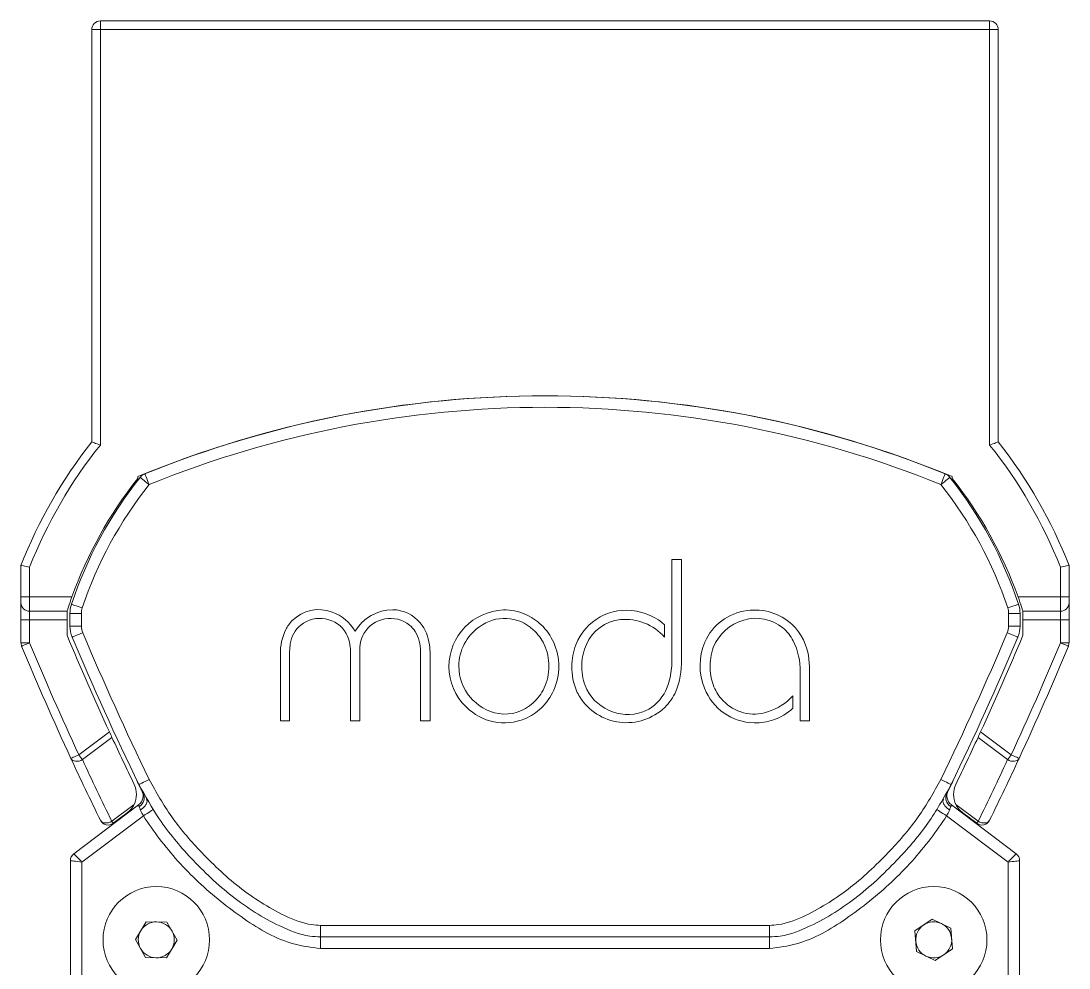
# Model space of a CAD drawing. Header units: inches. Extents: x -1.1 to 19.9, y -1 to 14.3.
# Drawn here: x 0.684 to 2.117, y 13.044 to 14.34 of the extents above; entities that cross this region are included whole.
import ezdxf

# ---------------------------------------------------------------- set-up
doc = ezdxf.new("R2010")
doc.units = ezdxf.units.IN
doc.header["$MEASUREMENT"] = 0
doc.layers.add('Graze 2.0 Int', color=7, linetype='Continuous')
doc.layers.add('Symmetric', color=7, linetype='Continuous')

msp = doc.modelspace()

# ---------------------------------------------------------------- linework, layer by layer
at = {"layer": 'Graze 2.0 Int', "color": 253, "linetype": 'Continuous', "lineweight": 15}
for p, q in [((1.57442, 13.602838), (1.57442, 13.464278)), ((1.587351, 13.602838), (1.57442, 13.602838)), ((1.587351, 13.465329), (1.587351, 13.602838)), ((0.767046, 13.529281), (0.751298, 13.529281)), ((0.751298, 13.511983), (0.751298, 13.529281)), ((0.767046, 13.529281), (0.767046, 13.511983)), ((2.034762, 13.511983), (2.034762, 13.529281)), ((2.05051, 13.529281), (2.034762, 13.529281)), ((2.05051, 13.529281), (2.05051, 13.511983)), ((0.751298, 13.511983), (0.767046, 13.511983)), ((1.564433, 13.496762), (1.564433, 13.513846)), ((2.034762, 13.511983), (2.05051, 13.511983)), ((1.03909, 13.473476), (1.03909, 13.382329)), ((1.051706, 13.382329), (1.051706, 13.477471)), ((1.134915, 13.477471), (1.134915, 13.382329)), ((1.147531, 13.382329), (1.147531, 13.477471)), ((1.230846, 13.477471), (1.230846, 13.382329)), ((1.243776, 13.382329), (1.243776, 13.473476)), ((1.749861, 13.449139), (1.749861, 13.382329)), ((1.762791, 13.382329), (1.762791, 13.448246)), ((1.739873, 13.399676), (1.739873, 13.416654)), ((1.03909, 13.382329), (1.051706, 13.382329)), ((1.134915, 13.382329), (1.147531, 13.382329)), ((1.230846, 13.382329), (1.243776, 13.382329)), ((1.749861, 13.382329), (1.762791, 13.382329)), ((0.849678, 13.28715), (0.850186, 13.28619)), ((1.951561, 13.286075), (1.95213, 13.28715)), ((0.756679, 13.200518), (0.84522, 13.267238)), ((1.956588, 13.267238), (2.045129, 13.200518)), ((0.851697, 13.252401), (0.767724, 13.189122)), ((2.034084, 13.189122), (1.950111, 13.252401)), ((0.751976, 12.889887), (0.751976, 13.191085)), ((0.767724, 13.189122), (0.767724, 12.889967)), ((2.034084, 12.889887), (2.034084, 13.189122)), ((2.049832, 13.191085), (2.049832, 12.889887)), ((0.855618, 13.107643), (0.840999, 13.08328)), ((0.884027, 13.107164), (0.855618, 13.107643)), ((0.897817, 13.082322), (0.884027, 13.107164)), ((1.093817, 13.102486), (1.093817, 13.086738)), ((1.093817, 13.102486), (1.707991, 13.102486)), ((1.707991, 13.102486), (1.707991, 13.086738)), ((1.930191, 13.111128), (1.906764, 13.095051)), ((1.955827, 13.098877), (1.930191, 13.111128)), ((1.958037, 13.070551), (1.955827, 13.098877)), ((1.707991, 13.086738), (1.093817, 13.086738)), ((1.093817, 13.086738), (1.093817, 13.07099)), ((1.707991, 13.086738), (1.707991, 13.07099)), ((1.906764, 13.095051), (1.908973, 13.066724)), ((0.840999, 13.08328), (0.854789, 13.058437)), ((0.883198, 13.057958), (0.897817, 13.082322)), ((1.707991, 13.07099), (1.093817, 13.07099)), ((1.934609, 13.054474), (1.958037, 13.070551)), ((0.854789, 13.058437), (0.883198, 13.057958)), ((1.908973, 13.066724), (1.934609, 13.054474))]:
    msp.add_line(p, q, dxfattribs=at)
at = {"layer": 'Graze 2.0 Int', "color": 253, "linetype": 'Continuous', "lineweight": 15, "flags": 128}
for points in [[(0.84721, 13.715365), (0.847447, 13.715178), (0.84815, 13.714622), (0.849291, 13.713718), (0.850827, 13.712503), (0.852698, 13.711022), (0.854833, 13.709333), (0.857149, 13.707499), (0.859559, 13.705593)], [(0.853642, 13.720187), (0.853756, 13.719907), (0.854093, 13.719076), (0.854639, 13.717727), (0.855375, 13.715913), (0.856272, 13.713701), (0.857295, 13.711178), (0.858404, 13.70844), (0.859559, 13.705593)], [(1.948166, 13.720187), (1.948052, 13.719907), (1.947716, 13.719076), (1.947169, 13.717727), (1.946433, 13.715913), (1.945537, 13.713701), (1.944514, 13.711178), (1.943404, 13.70844), (1.94225, 13.705593)], [(1.954598, 13.715365), (1.954361, 13.715178), (1.953658, 13.714622), (1.952517, 13.713718), (1.950982, 13.712503), (1.94911, 13.711022), (1.946975, 13.709333), (1.944659, 13.707499), (1.94225, 13.705593)], [(0.753321, 13.541738), (0.753608, 13.541643), (0.754458, 13.541359), (0.755838, 13.540899), (0.757696, 13.540279), (0.75996, 13.539524), (0.762543, 13.538662), (0.765345, 13.537727), (0.76826, 13.536755)], [(2.033549, 13.536755), (2.036463, 13.537727), (2.039266, 13.538662), (2.041848, 13.539524), (2.044112, 13.540279), (2.04597, 13.540899), (2.04735, 13.541359), (2.0482, 13.541643), (2.048488, 13.541738)], [(0.768893, 13.502825), (0.766061, 13.501634), (0.763338, 13.500489), (0.760828, 13.499433), (0.758628, 13.498508), (0.756823, 13.497749), (0.755482, 13.497185), (0.754656, 13.496837), (0.754377, 13.49672)], [(2.047432, 13.49672), (2.047153, 13.496837), (2.046327, 13.497185), (2.044985, 13.497749), (2.04318, 13.498508), (2.04098, 13.499433), (2.03847, 13.500489), (2.035747, 13.501634), (2.032915, 13.502825)], [(0.859703, 13.302101), (0.856939, 13.30076), (0.854281, 13.299471), (0.851831, 13.298283), (0.849684, 13.297241), (0.847922, 13.296387), (0.846612, 13.295752), (0.845806, 13.295361), (0.845534, 13.295228)], [(1.942105, 13.302101), (1.944869, 13.30076), (1.947527, 13.299471), (1.949977, 13.298283), (1.952124, 13.297241), (1.953886, 13.296387), (1.955196, 13.295752), (1.956002, 13.295361), (1.956274, 13.295228)], [(0.864947, 13.260913), (0.864692, 13.260749), (0.863938, 13.260265), (0.862714, 13.259478), (0.861066, 13.25842), (0.859058, 13.25713), (0.856768, 13.255658), (0.854282, 13.254061), (0.851697, 13.252401)], [(1.950111, 13.252401), (1.947526, 13.254061), (1.945041, 13.255658), (1.94275, 13.25713), (1.940742, 13.25842), (1.939094, 13.259478), (1.93787, 13.260265), (1.937116, 13.260749), (1.936862, 13.260913)], [(0.756679, 13.200518), (0.756892, 13.200299), (0.75752, 13.199651), (0.758541, 13.198597), (0.759914, 13.19718), (0.761588, 13.195453), (0.763498, 13.193483), (0.76557, 13.191345), (0.767724, 13.189122)], [(2.034084, 13.189122), (2.036239, 13.191345), (2.038311, 13.193483), (2.04022, 13.195453), (2.041894, 13.19718), (2.043267, 13.198597), (2.044288, 13.199651), (2.044917, 13.200299), (2.045129, 13.200518)], [(0.767724, 13.189122), (0.764652, 13.189505), (0.761698, 13.189873), (0.758975, 13.190213), (0.756589, 13.19051), (0.75463, 13.190754), (0.753175, 13.190936), (0.752279, 13.191048), (0.751976, 13.191085)], [(2.049832, 13.191085), (2.049593, 13.191055), (2.048882, 13.190967), (2.047722, 13.190822), (2.046148, 13.190626), (2.044207, 13.190384), (2.041958, 13.190104), (2.03947, 13.189794), (2.036818, 13.189463), (2.034084, 13.189122)]]:
    msp.add_lwpolyline(points, dxfattribs=at)
at = {"layer": 'Graze 2.0 Int', "color": 253, "linetype": 'Continuous', "lineweight": 15}
for centre in [(0.869408, 13.082801), (1.9324, 13.082801)]:
    msp.add_circle(centre, 0.072835, dxfattribs=at)
for centre, radius, start, end in [((1.400904, 12.370202), 1.456693, 67.933168, 112.066832), ((1.400904, 12.370202), 1.440945, 67.933168, 112.066832), ((1.294854, 13.361102), 0.570866, 141.642112, 161.553145), ((0.859559, 13.705593), 0.015748, 112.066832, 141.642112), ((1.94225, 13.705593), 0.015748, 38.357888, 67.933168), ((1.506954, 13.361102), 0.570866, 18.446855, 38.357888), ((1.294854, 13.361102), 0.555118, 141.642112, 161.553145), ((1.506954, 13.361102), 0.555118, 18.446855, 38.357888), ((0.790668, 13.529281), 0.03937, 161.553145, 180), ((0.790668, 13.529281), 0.023622, 161.553145, 180), ((1.091442, 13.483736), 0.050786, 68.854008, 135.366819), ((1.089448, 13.474529), 0.06011, 30.533287, 70.247164), ((1.193144, 13.473597), 0.060714, 90.461173, 148.779075), ((1.192157, 13.484989), 0.049322, 39.247711, 89.421202), ((1.347166, 13.456322), 0.077706, 92.171178, 179.715254), ((1.345409, 13.462374), 0.071609, 66.915338, 90.949514), ((1.344364, 13.459666), 0.07451, 46.598391, 66.993246), ((1.512025, 13.459618), 0.073966, 78.994746, 158.808865), ((1.512428, 13.454572), 0.078854, 48.737641, 79.981966), ((1.686184, 13.46073), 0.072883, 97.066929, 156.220783), ((1.688246, 13.45948), 0.074401, 47.335631, 98.524641), ((2.01114, 13.529281), 0.023622, 0, 18.446855), ((2.01114, 13.529281), 0.03937, 0, 18.446855), ((1.090676, 13.484485), 0.049715, 135.361205, 152.572513), ((1.092796, 13.481368), 0.041098, 78.774026, 128.927426), ((1.093992, 13.481645), 0.040609, 29.727346, 80.353325), ((1.189451, 13.480209), 0.042194, 51.740861, 149.250158), ((1.185132, 13.479776), 0.058063, 6.484675, 38.846245), ((1.34565, 13.465494), 0.056979, 46.785315, 127.304534), ((1.509768, 13.464048), 0.057028, 95.894491, 156.397724), ((1.510423, 13.448912), 0.072157, 41.539629, 95.1781), ((1.689498, 13.459532), 0.062846, 105.360138, 158.385381), ((1.689601, 13.465195), 0.057435, 50.667014, 106.956054), ((1.687048, 13.459952), 0.074875, 6.003722, 46.417021), ((0.790668, 13.511983), 0.03937, 180, 202.809805), ((0.790668, 13.511983), 0.023622, 180, 202.809805), ((4.564954, 15.099307), 4.11811, 202.809805, 205.875373), ((1.114256, 13.474715), 0.075177, 154.241603, 180.944391), ((1.094521, 13.481173), 0.042351, 130.577296, 171.294841), ((1.083689, 13.478362), 0.051234, 359.004392, 27.202253), ((1.198757, 13.478362), 0.051234, 152.797861, 180.995722), ((1.19065, 13.483334), 0.03901, 32.547555, 50.281104), ((1.179967, 13.478037), 0.050881, 359.362857, 31.103498), ((1.349236, 13.456674), 0.066215, 125.147179, 179.697097), ((1.340547, 13.458132), 0.065851, 25.958936, 47.936217), ((1.343086, 13.458093), 0.076531, 24.099558, 46.712272), ((1.68809, 13.464444), 0.058977, 27.487768, 49.993805), ((-1.763146, 15.099307), 4.11811, 334.124627, 337.190195), ((2.01114, 13.511983), 0.023622, 337.190195, 0), ((2.01114, 13.511983), 0.03937, 337.190195, 0), ((4.564954, 15.099307), 4.133859, 202.809805, 205.875373), ((1.113726, 13.476735), 0.062025, 169.927508, 179.320129), ((1.143637, 13.472518), 0.100144, 0.548261, 7.929301), ((1.337068, 13.457842), 0.069118, 359.321925, 24.912425), ((1.339547, 13.457031), 0.080196, 359.769115, 23.759088), ((1.518304, 13.457296), 0.080659, 158.883731, 180.417665), ((1.521479, 13.457871), 0.07024, 155.604677, 178.873341), ((1.694471, 13.45805), 0.081552, 156.845868, 202.469571), ((1.65595, 13.450582), 0.093922, 359.119595, 25.939714), ((-1.763146, 15.099307), 4.133859, 334.124627, 337.190195), ((1.70034, 13.457457), 0.073719, 159.990854, 182.524809), ((1.346531, 13.456893), 0.077071, 180.137514, 226.198625), ((1.349259, 13.457416), 0.066238, 180.339491, 259.902621), ((1.337478, 13.456272), 0.068707, 335.013456, 0.626816), ((1.339907, 13.456466), 0.079836, 336.187094, 0.173667), ((1.523138, 13.455892), 0.085495, 179.453231, 202.318522), ((1.525043, 13.455992), 0.073863, 177.47095, 199.990379), ((1.463316, 13.464721), 0.111105, 346.203199, 359.771467), ((1.481323, 13.462025), 0.106079, 338.122611, 1.78498), ((1.617628, 13.44856), 0.145164, 359.876008, 7.609835), ((1.698016, 13.455708), 0.071339, 181.2028, 202.154371), ((1.514164, 13.454087), 0.063017, 201.743946, 289.018133), ((1.508406, 13.452493), 0.06441, 310.884741, 347.201601), ((1.689302, 13.453109), 0.062294, 202.963631, 223.55083), ((1.33968, 13.45652), 0.066826, 312.311247, 334.022586), ((1.342134, 13.456093), 0.07765, 313.475523, 335.775443), ((1.509417, 13.451511), 0.071147, 203.251134, 210.877366), ((1.512368, 13.455618), 0.075815, 212.396267, 313.57719), ((1.516116, 13.45052), 0.069543, 314.235499, 336.236851), ((1.688311, 13.453792), 0.074249, 201.249615, 268.834879), ((1.682645, 13.46828), 0.077073, 287.007764, 317.946327), ((1.345347, 13.453348), 0.07371, 224.955347, 292.442191), ((1.34613, 13.447071), 0.055519, 261.209628, 313.954039), ((1.345083, 13.452425), 0.072961, 292.910665, 313.777006), ((1.515178, 13.446048), 0.055112, 290.745574, 309.947316), ((1.68687, 13.450077), 0.058445, 223.038789, 288.266981), ((1.686769, 13.457395), 0.078432, 289.78336, 312.614841), ((1.688614, 13.456787), 0.07725, 268.655387, 288.648413), ((1.23272, 13.488762), 0.432861, 205.033227, 207.759808), ((1.569088, 13.488762), 0.432861, 332.240192, 334.966773), ((0.835743, 13.279815), 0.015748, 307, 27.760201), ((1.966065, 13.279815), 0.015748, 152.239799, 233), ((0.83846, 13.277515), 0.014459, 301.240672, 24.506049), ((1.963349, 13.277515), 0.014459, 155.493638, 238.759513), ((0.763787, 13.191085), 0.011811, 127, 180), ((2.038021, 13.191085), 0.011811, 0, 53), ((0.869408, 13.082801), 0.024606, 89.033831, 149.033831), ((0.869408, 13.082801), 0.024606, 29.033831, 89.033831), ((1.9324, 13.082801), 0.024606, 124.459393, 184.459393), ((1.9324, 13.082801), 0.024606, 64.459393, 124.459393), ((1.9324, 13.082801), 0.024606, 4.459393, 64.459393), ((0.869408, 13.082801), 0.024606, 149.033831, 209.033831), ((0.869408, 13.082801), 0.024606, 329.033831, 29.033831), ((1.9324, 13.082801), 0.024606, 304.459393, 4.459393), ((0.869408, 13.082801), 0.024606, 209.033831, 269.033831), ((0.869408, 13.082801), 0.024606, 269.033831, 329.033831), ((1.9324, 13.082801), 0.024606, 184.459393, 244.459393), ((1.9324, 13.082801), 0.024606, 244.459393, 304.459393)]:
    msp.add_arc(centre, radius, start, end, dxfattribs=at)
for points, knots in [([(0.859703, 13.302101), (0.869396, 13.284772), (0.888807, 13.250071), (0.930994, 13.201208), (0.981036, 13.15334), (1.033604, 13.119672), (1.072866, 13.103886), (1.089882, 13.102749), (1.093817, 13.102486)], [0, 0, 0, 0, 0.1871871, 0.37483622, 0.60756877, 0.83918683, 0.96280407, 1, 1, 1, 1]), ([(1.707991, 13.102486), (1.711926, 13.102749), (1.728942, 13.103886), (1.768205, 13.119672), (1.820772, 13.15334), (1.870815, 13.201208), (1.913001, 13.250071), (1.932412, 13.284772), (1.942105, 13.302101)], [0, 0, 0, 0, 0.03719599, 0.16081317, 0.39243124, 0.62516378, 0.8128129, 1, 1, 1, 1]), ([(1.093817, 13.086738), (1.088998, 13.087046), (1.069677, 13.088281), (1.027203, 13.105044), (0.971735, 13.140565), (0.917832, 13.191798), (0.874496, 13.243136), (0.854425, 13.279237), (0.845534, 13.295228)], [0, 0, 0, 0, 0.04314821, 0.17297445, 0.40134965, 0.63078082, 0.83645667, 1, 1, 1, 1]), ([(1.956274, 13.295228), (1.946206, 13.277206), (1.926045, 13.241118), (1.882228, 13.190248), (1.83009, 13.140548), (1.774603, 13.105047), (1.732132, 13.088281), (1.71281, 13.087046), (1.707991, 13.086738)], [0, 0, 0, 0, 0.18440602, 0.36925001, 0.59867001, 0.82703392, 0.95685386, 1, 1, 1, 1]), ([(0.856094, 13.275405), (0.856432, 13.274456), (0.857106, 13.272559), (0.856048, 13.268918), (0.853569, 13.265193), (0.850816, 13.262666), (0.848785, 13.261191), (0.848134, 13.26077), (0.84775, 13.260522)], [0, 0, 0, 0, 0.22517187, 0.45034623, 0.67551893, 0.90069154, 0.94141484, 1, 1, 1, 1]), ([(0.856094, 13.275405), (0.856091, 13.275411), (0.856084, 13.275423), (0.856083, 13.275424), (0.856083, 13.275424)], [0, 0, 0, 0, 0.56820395, 1, 1, 1, 1]), ([(1.954059, 13.260522), (1.953674, 13.26077), (1.953023, 13.261191), (1.950993, 13.262666), (1.94824, 13.265193), (1.94576, 13.268918), (1.944702, 13.272559), (1.945377, 13.274456), (1.945714, 13.275405)], [0, 0, 0, 0, 0.05858519, 0.09930851, 0.32448122, 0.54965328, 0.77482803, 1, 1, 1, 1]), ([(1.945725, 13.275424), (1.945725, 13.275423), (1.945724, 13.275422), (1.945717, 13.27541), (1.945714, 13.275405)], [0, 0, 0, 0, 0.57052904, 1, 1, 1, 1]), ([(0.845958, 13.265153), (0.845796, 13.265603), (0.845352, 13.266843), (0.845271, 13.267085), (0.84522, 13.267238)], [0, 0, 0, 0, 0.36376564, 1, 1, 1, 1]), ([(0.845958, 13.265153), (0.84633, 13.264144), (0.846824, 13.262802), (0.847565, 13.260977), (0.84775, 13.260522)], [0, 0, 0, 0, 0.75091813, 1, 1, 1, 1]), ([(0.84775, 13.260522), (0.848239, 13.25941), (0.849363, 13.256857), (0.850855, 13.254009), (0.851697, 13.252401)], [0, 0, 0, 0, 0.4354107, 1, 1, 1, 1]), ([(1.950111, 13.252401), (1.950953, 13.254009), (1.952445, 13.256857), (1.953569, 13.25941), (1.954059, 13.260522)], [0, 0, 0, 0, 0.5645893, 1, 1, 1, 1]), ([(1.95585, 13.265153), (1.955479, 13.264144), (1.954984, 13.262802), (1.954243, 13.260977), (1.954059, 13.260522)], [0, 0, 0, 0, 0.75091813, 1, 1, 1, 1]), ([(1.956588, 13.267238), (1.956537, 13.267085), (1.956456, 13.266843), (1.956012, 13.265603), (1.95585, 13.265153)], [0, 0, 0, 0, 0.63623436, 1, 1, 1, 1]), ([(1.093817, 13.07099), (1.081462, 13.07257), (1.043848, 13.077379), (0.986919, 13.111133), (0.925724, 13.160227), (0.881039, 13.209522), (0.858825, 13.241985), (0.851697, 13.252401)], [0, 0, 0, 0, 0.11939116, 0.36348031, 0.6207851, 0.87832652, 1, 1, 1, 1]), ([(1.950111, 13.252401), (1.942983, 13.241985), (1.920769, 13.209522), (1.876085, 13.160227), (1.814889, 13.111133), (1.75796, 13.077379), (1.720346, 13.07257), (1.707991, 13.07099)], [0, 0, 0, 0, 0.12167348, 0.37921489, 0.63651959, 0.88060884, 1, 1, 1, 1])]:
    msp.add_open_spline(points, degree=3, knots=knots, dxfattribs=at)
at = {"layer": 'Symmetric', "linetype": 'Continuous', "lineweight": 15}
for p, q in [((0.792942, 14.327775), (0.792942, 14.339586)), ((0.792942, 14.339586), (2.008867, 14.339586)), ((2.008867, 14.327775), (2.008867, 14.339586)), ((0.781131, 13.763723), (0.781131, 14.327775)), ((0.781131, 14.327775), (0.792942, 14.327775)), ((2.008867, 14.327775), (0.792942, 14.327775)), ((0.792942, 14.327775), (0.792942, 13.759594)), ((2.008867, 13.759594), (2.008867, 14.327775)), ((2.008867, 14.327775), (2.020678, 14.327775)), ((2.020678, 14.327775), (2.020678, 13.763723)), ((0.844123, 13.713872), (0.844123, 13.716611)), ((1.957686, 13.716611), (1.957686, 13.713872)), ((0.684369, 13.55192), (0.684369, 13.594881)), ((0.69618, 13.592652), (0.69618, 13.55192)), ((2.105629, 13.55192), (2.105629, 13.592652)), ((2.11744, 13.594881), (2.11744, 13.55192)), ((0.684369, 13.55192), (0.69618, 13.55192)), ((0.684369, 13.544046), (0.684369, 13.55192)), ((0.684369, 13.520424), (0.684369, 13.544046)), ((0.69618, 13.55192), (0.69618, 13.532235)), ((0.69618, 13.55192), (0.75405, 13.55192)), ((2.047758, 13.55192), (2.105629, 13.55192)), ((2.105629, 13.532235), (2.105629, 13.55192)), ((2.105629, 13.55192), (2.11744, 13.55192)), ((2.11744, 13.55192), (2.11744, 13.544046)), ((2.11744, 13.544046), (2.11744, 13.520424)), ((0.747361, 13.532235), (0.69618, 13.532235)), ((0.69618, 13.532235), (0.69618, 13.520424)), ((0.747361, 13.532235), (0.747361, 13.520424)), ((2.105629, 13.532235), (2.054447, 13.532235)), ((2.054447, 13.520424), (2.054447, 13.532235)), ((2.105629, 13.520424), (2.105629, 13.532235)), ((0.684369, 13.520424), (0.69618, 13.520424)), ((0.684369, 13.489098), (0.684369, 13.520424)), ((0.747361, 13.520424), (0.69618, 13.520424)), ((0.69618, 13.520424), (0.69618, 13.489098)), ((0.747361, 13.499334), (0.747361, 13.520424)), ((2.105629, 13.520424), (2.054447, 13.520424)), ((2.054447, 13.520424), (2.054447, 13.499334)), ((2.105629, 13.520424), (2.11744, 13.520424)), ((2.105629, 13.489098), (2.105629, 13.520424)), ((2.11744, 13.520424), (2.11744, 13.489098)), ((0.684369, 13.489098), (0.69618, 13.489098)), ((2.105629, 13.489098), (2.11744, 13.489098)), ((0.763388, 13.335933), (0.805214, 13.367451)), ((0.808791, 13.359689), (0.768414, 13.329263)), ((2.033394, 13.329263), (1.993018, 13.359689)), ((1.996595, 13.367451), (2.03842, 13.335933)), ((0.808581, 13.244953), (0.839131, 13.267974)), ((0.829752, 13.256575), (0.810663, 13.24219)), ((1.962677, 13.267974), (1.993227, 13.244953)), ((1.991145, 13.24219), (1.972057, 13.256575))]:
    msp.add_line(p, q, dxfattribs=at)
at = {"layer": 'Symmetric', "linetype": 'Continuous', "lineweight": 15, "flags": 128}
for points in [[(0.685272, 13.484569), (0.685481, 13.484656), (0.686102, 13.484914), (0.68711, 13.485333), (0.688466, 13.485896), (0.690119, 13.486582), (0.692005, 13.487365), (0.694052, 13.488215), (0.69618, 13.489098)], [(2.105629, 13.489098), (2.107757, 13.488215), (2.109803, 13.487365), (2.111689, 13.486582), (2.113342, 13.485896), (2.114698, 13.485333), (2.115706, 13.484914), (2.116327, 13.484656), (2.116537, 13.484569)], [(0.752669, 13.330972), (0.752875, 13.331068), (0.753485, 13.33135), (0.754475, 13.331809), (0.755809, 13.332425), (0.757433, 13.333177), (0.759286, 13.334035), (0.761297, 13.334965), (0.763388, 13.335933)], [(0.752669, 13.330972), (0.753656, 13.329488), (0.755091, 13.3283), (0.756908, 13.327464), (0.759024, 13.327018), (0.761341, 13.326983), (0.763752, 13.32736), (0.766147, 13.328132), (0.768414, 13.329263)], [(0.768414, 13.329263), (0.767897, 13.329949), (0.767337, 13.330693), (0.766738, 13.331487), (0.766108, 13.332324), (0.765451, 13.333195), (0.764775, 13.334093), (0.764084, 13.335009), (0.763388, 13.335933)], [(2.03842, 13.335933), (2.037724, 13.335009), (2.037034, 13.334093), (2.036357, 13.333195), (2.0357, 13.332324), (2.03507, 13.331487), (2.034471, 13.330693), (2.033911, 13.329949), (2.033394, 13.329263)], [(2.033394, 13.329263), (2.035662, 13.328132), (2.038056, 13.32736), (2.040467, 13.326983), (2.042784, 13.327018), (2.0449, 13.327464), (2.046717, 13.3283), (2.048152, 13.329488), (2.049139, 13.330972)], [(2.03842, 13.335933), (2.040512, 13.334965), (2.042522, 13.334035), (2.044375, 13.333177), (2.046, 13.332425), (2.047333, 13.331809), (2.048323, 13.33135), (2.048933, 13.331068), (2.049139, 13.330972)], [(0.79295, 13.246425), (0.79396, 13.244971), (0.795404, 13.243818), (0.797217, 13.243018), (0.799317, 13.242607), (0.801608, 13.242604), (0.803988, 13.24301), (0.806348, 13.243805), (0.808581, 13.244953)], [(0.810663, 13.24219), (0.810629, 13.242236), (0.810527, 13.242372), (0.810357, 13.242597), (0.810122, 13.242908), (0.809824, 13.243304), (0.809465, 13.24378), (0.80905, 13.244332), (0.808581, 13.244953)], [(1.993227, 13.244953), (1.992758, 13.244332), (1.992343, 13.24378), (1.991984, 13.243304), (1.991686, 13.242908), (1.991451, 13.242597), (1.991282, 13.242372), (1.991179, 13.242236), (1.991145, 13.24219)], [(1.993227, 13.244953), (1.99546, 13.243805), (1.99782, 13.24301), (2.0002, 13.242604), (2.002491, 13.242607), (2.004591, 13.243018), (2.006404, 13.243818), (2.007848, 13.244971), (2.008858, 13.246425)]]:
    msp.add_lwpolyline(points, dxfattribs=at)
at = {"layer": 'Symmetric', "linetype": 'Continuous', "lineweight": 15}
for centre, radius, start, end in [((0.792942, 14.327775), 0.011811, 90, 180), ((2.008867, 14.327775), 0.011811, 0, 90), ((1.400904, 12.366265), 1.46063, 67.592418, 112.407582), ((1.294854, 13.357165), 0.655135, 141.642112, 158.724636), ((1.294854, 13.357165), 0.643324, 141.277692, 158.527927), ((1.506954, 13.357165), 0.643324, 21.472073, 38.722308), ((1.506954, 13.357165), 0.655135, 21.275364, 38.357888), ((1.294854, 13.357165), 0.574803, 141.642112, 160.194998), ((1.506954, 13.357165), 0.574803, 19.805002, 38.357888), ((0.69618, 13.544046), 0.011811, 180, 270), ((2.105629, 13.544046), 0.011811, 270, 0), ((0.69618, 13.489098), 0.011811, 180, 202.547673), ((4.564954, 15.09537), 4.188976, 202.547673, 204.835587), ((4.564954, 15.09537), 4.137795, 202.688532, 204.682777), ((-1.763146, 15.09537), 4.137795, 335.317223, 337.311468), ((-1.763146, 15.09537), 4.188976, 335.164413, 337.452327), ((2.105629, 13.489098), 0.011811, 337.452327, 0), ((4.564954, 15.09537), 4.200787, 202.547673, 204.835587), ((-1.763146, 15.09537), 4.200787, 335.164413, 337.452327), ((4.564954, 15.09537), 4.137795, 204.80112, 205.785286), ((-1.763146, 15.09537), 4.137795, 334.214714, 335.19888), ((4.564954, 15.09537), 4.200787, 204.835587, 206.112974), ((4.56998, 15.0887), 4.188976, 204.835587, 206.112974), ((-1.768172, 15.0887), 4.188976, 333.887026, 335.164413), ((-1.763146, 15.09537), 4.200787, 333.887026, 335.164413), ((0.810797, 13.281728), 0.031496, 334.106007, 25.785286), ((1.991011, 13.281728), 0.031496, 154.214714, 205.893993), ((0.803555, 13.251623), 0.011811, 206.112974, 307), ((1.998253, 13.251623), 0.011811, 233, 333.887026)]:
    msp.add_arc(centre, radius, start, end, dxfattribs=at)
for points in [[(0.781131, 13.763723), (0.781131, 13.763723), (0.782504, 13.763246), (0.786914, 13.761707), (0.789953, 13.760644), (0.792942, 13.759594)], [(2.020678, 13.763723), (2.020678, 13.763723), (2.019305, 13.763246), (2.014894, 13.761707), (2.011855, 13.760644), (2.008867, 13.759594)], [(0.684369, 13.594881), (0.684369, 13.594881), (0.685676, 13.594636), (0.690048, 13.593812), (0.693131, 13.59323), (0.69618, 13.592652)], [(2.11744, 13.594881), (2.11744, 13.594881), (2.116132, 13.594636), (2.11176, 13.593812), (2.108677, 13.59323), (2.105629, 13.592652)], [(0.75405, 13.55192), (0.752239, 13.546889), (0.750537, 13.541916), (0.748079, 13.534509), (0.747361, 13.532235), (0.747361, 13.532235)], [(2.054447, 13.532235), (2.054447, 13.532235), (2.053725, 13.534519), (2.051282, 13.541883), (2.049568, 13.546893), (2.047758, 13.55192)], [(0.839131, 13.267974), (0.83799, 13.265624), (0.836623, 13.263533), (0.833483, 13.259742), (0.831681, 13.258028), (0.829752, 13.256575)], [(1.962677, 13.267974), (1.963818, 13.265624), (1.965185, 13.263533), (1.968325, 13.259742), (1.970128, 13.258028), (1.972056, 13.256575)]]:
    msp.add_open_spline(points, degree=3, knots=[0, 0, 0, 0, 0.5, 0.5, 1, 1, 1, 1], dxfattribs=at)
for points in [[(0.805214, 13.367451), (0.806541, 13.364564), (0.807837, 13.361753), (0.808791, 13.359689)], [(1.993018, 13.359689), (1.993971, 13.361753), (1.995268, 13.364564), (1.996595, 13.367451)]]:
    msp.add_open_spline(points, degree=3, dxfattribs=at)

doc.saveas('drawing.dxf')
